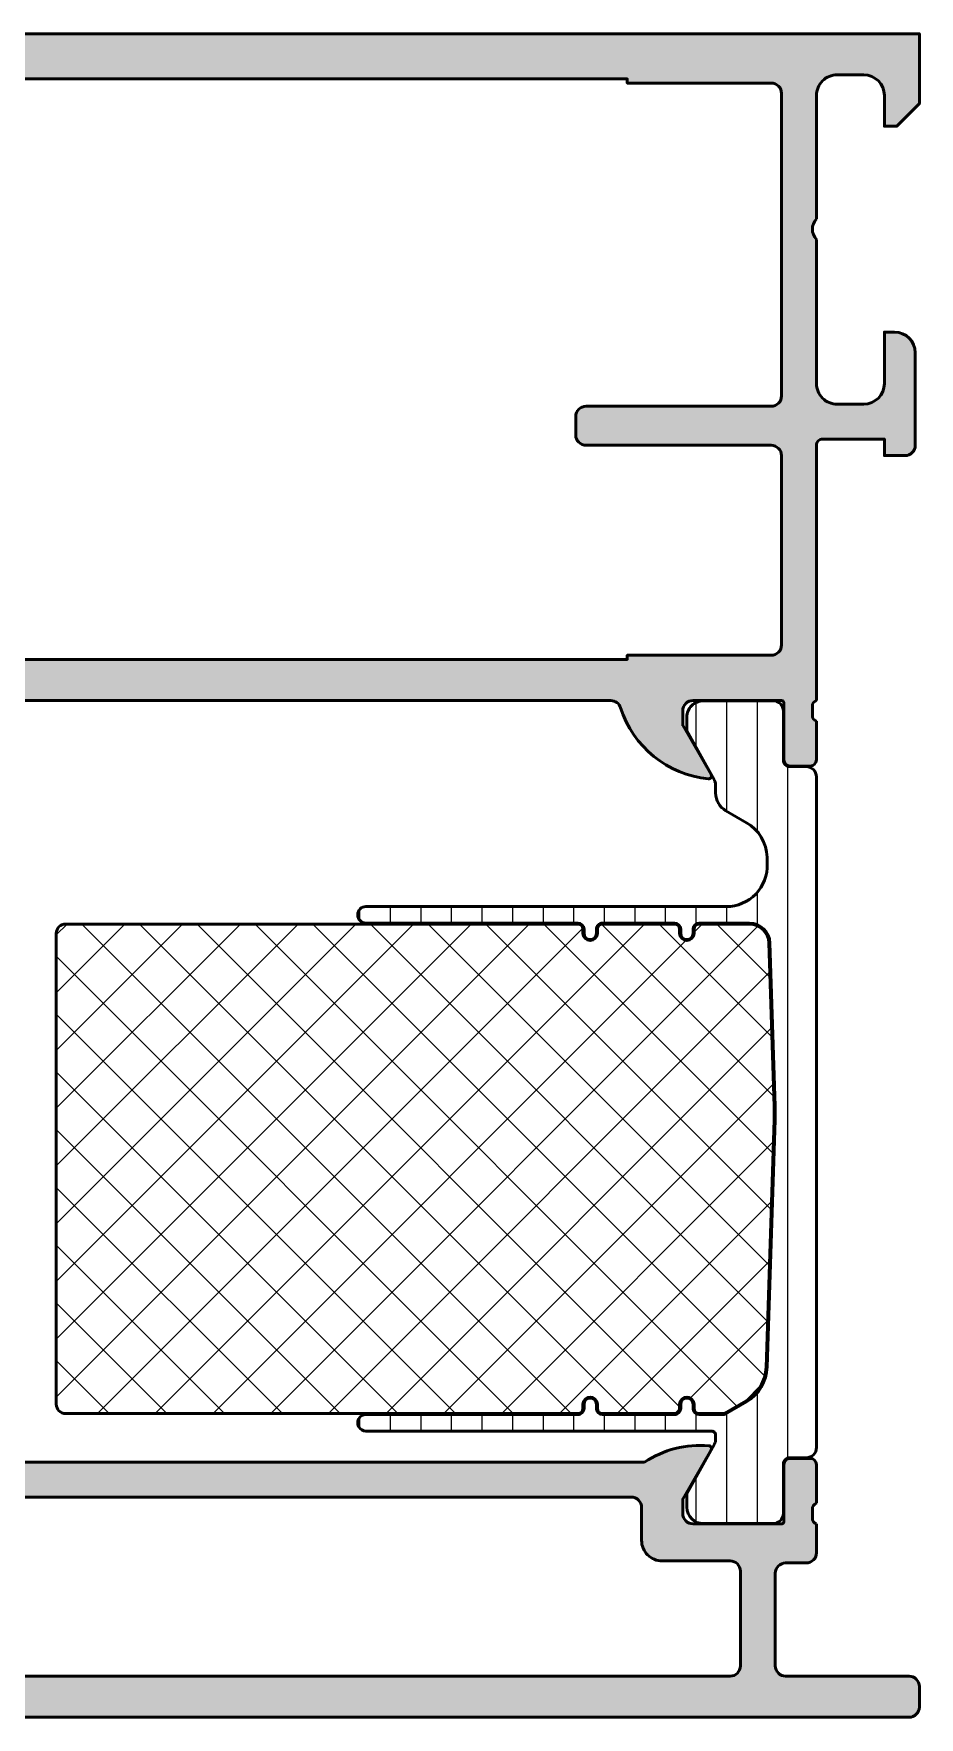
# Model space of a CAD drawing. Extents: x 0 to 100, y 3 to 85.
# Drawn here: x 57 to 100, y 3.2 to 85 of the extents above; entities that cross this region are included whole.
import ezdxf

# ---------------------------------------------------------------- set-up
doc = ezdxf.new("R2010")
doc.units = 0
for name, color, linetype, lineweight in [('0S-Alu contour', 7, 'Continuous', 50), ('0S-Alu hatch', 252, 'Continuous', 25), ('0S-Plastic contour', 254, 'Continuous', 50), ('0S-Plastic hatch', 253, 'Continuous', 25), ('0S-PT contour', 91, 'Continuous', 50), ('0S-PT hatch', 103, 'Continuous', 25)]:
    doc.layers.add(name, color=color, linetype=linetype, lineweight=lineweight)

# ---------------------------------------------------------------- blocks, each defined once
blk = doc.blocks.new('398730__067AC1AA_F5AC_41CD_8F41_39494FBA873B_')
at = {"layer": '0S-Alu hatch'}
h = blk.add_hatch(color=256, dxfattribs=at)
edge = h.paths.add_edge_path()
edge.add_line((5.68e-14, 84.49999999999986), (8.53e-14, 83.30000305175774))
edge.add_arc((0.4999769366175855, 83.29997998837551), 0.4999769371494539, 179.9973570091198, 270.0026429908629)
edge.add_line((0.5000000000000423, 82.800003051758), (18.50000000000008, 82.80000305175783))
edge.add_ellipse((18.49994489644388, 82.29994794820163), major_axis=(-0.5000551065922741, 0), ratio=1, start_angle=180.0063137065699, end_angle=269.9936862934273, ccw=False)
edge.add_line((19.00000000000008, 82.3000030517578), (19.00000000000005, 76.00000000000001))
edge.add_ellipse((18.47487768903667, 75.50000000000001), major_axis=(-0.7250885749144907, 0), ratio=1, start_angle=136.4038464693321, end_angle=223.5961535306688, ccw=False)
edge.add_line((19.00000000000005, 75.00000000000001), (18.99999999999987, 52.59999542236303))
edge.add_ellipse((18.92116355345683, 52.3324748303699), major_axis=(-0.2788950563274403, 0), ratio=1, start_angle=178.835410625902, end_angle=253.580123580509, ccw=False)
edge.add_line((19.20000099999988, 52.32680642237152), (19.20000099999988, 51.87321242237153))
edge.add_ellipse((18.92113290435671, 51.86755176289448), major_axis=(-0.2789255417371576, 0), ratio=1, start_angle=106.42459455535581, end_angle=181.1628700728862, ccw=False)
edge.add_line((18.99999999999988, 51.60000842237153), (18.9999999999999, 49.71999742236302))
edge.add_arc((19.29999999999988, 49.71999742236301), 0.2999999999999829, 180, 270)
edge.add_line((19.29999999999988, 49.41999742236302), (20.27997431904265, 49.41999742236301))
edge.add_arc((20.27997431904268, 49.71999742236302), 0.3000000000000114, 269.9999999999945, 360)
edge.add_line((20.57997431904269, 49.71999742236302), (20.57997431904266, 52.47999542236303))
edge.add_ellipse((20.69997431904265, 52.47999542236303), major_axis=(-0.1199999999999939, 0), ratio=1, start_angle=270.0000000000017, end_angle=360, ccw=False)
edge.add_line((20.69997431904265, 52.59999542236301), (25.00000000000004, 52.59999542236325))
edge.add_ellipse((25.00000000000011, 52.0999954223633), major_axis=(-0.4999999999999503, 0), ratio=1, start_angle=180, end_angle=270.00000000000773, ccw=False)
edge.add_line((25.50000000000006, 52.09999542236331), (25.5000000000001, 51.39999542236338))
edge.add_line((25.5000000000001, 51.39999542236338), (24.11850454237771, 49.00717509933568))
edge.add_arc((24.23811978464835, 48.93811520701142), 0.1381197846483436, 149.9999999999524, 275.6225775507579)
edge.add_arc((23.76177675882498, 53.77660428421505), 5.000000000004285, 275.6225775508024, 342.2515836439368)
edge.add_ellipse((28.99999999999933, 52.0999954223669), major_axis=(-0.4999999999963343, 0), ratio=1, start_angle=269.99999999991127, end_angle=342.25158364384225, ccw=False)
edge.add_line((29.0000000000001, 52.59999542236323), (84.99999999999994, 52.59999542236338))
edge.add_ellipse((84.99999999999872, 52.09999542236229), major_axis=(-0.5000000000010943, 0), ratio=1, start_angle=197.7484163559215, end_angle=269.99999999985994, ccw=False)
edge.add_arc((90.23822324117222, 53.77660428420973), 4.999999999998505, 197.7484163560821, 264.3774224492233)
edge.add_arc((89.76188021535174, 48.93811520701142), 0.1381197846481456, 264.3774224491985, 389.9999999999835)
edge.add_line((89.8814954576223, 49.00717509933546), (88.49999999999989, 51.39999542236335))
edge.add_line((88.49999999999989, 51.39999542236335), (88.49999999999994, 52.09999542236332))
edge.add_ellipse((88.99999999999989, 52.09999542236296), major_axis=(-0.4999999999999574, 0), ratio=1, start_angle=269.99999999996254, end_angle=360, ccw=False)
edge.add_line((89.00000000000023, 52.59999542236291), (93.30002568095733, 52.59999542236314))
edge.add_ellipse((93.30002568095733, 52.47999542236314), major_axis=(-0.1199999999999974, 0), ratio=1, start_angle=180, end_angle=270, ccw=False)
edge.add_line((93.42002568095734, 52.47999542236313), (93.42002568095732, 49.71999742236312))
edge.add_arc((93.7200256809573, 49.71999742236313), 0.2999999999999829, 180, 270.0000000000027)
edge.add_line((93.72002568095732, 49.41999742236315), (94.70000000000012, 49.41999742236312))
edge.add_arc((94.70000000000012, 49.71999742236313), 0.3000000000000158, 270.0000000000027, 360)
edge.add_line((95.00000000000011, 49.71999742236313), (95.00000000000011, 51.60000842237164))
edge.add_ellipse((95.07886709564326, 51.86755176289457), major_axis=(-0.2789255417371315, 0), ratio=1, start_angle=-1.1628700728908825, end_angle=73.57540544464848, ccw=False)
edge.add_line((94.79999900000011, 51.87321242237165), (94.79999900000011, 52.32680642237165))
edge.add_ellipse((95.07883644654316, 52.33247483037002), major_axis=(-0.2788950563274379, 0), ratio=1, start_angle=-73.58012358050632, end_angle=1.1645893740982274, ccw=False)
edge.add_line((95.00000000000011, 52.59999542236315), (95.00000000000011, 64.99999542236337))
edge.add_ellipse((95.30000000000013, 64.99999542236333), major_axis=(-0.3000000000000256, 0), ratio=1, start_angle=269.999999999981, end_angle=360, ccw=False)
edge.add_line((95.30000000000024, 65.29999542236335), (98.2999877929688, 65.29999542236322))
edge.add_line((98.2999877929688, 65.29999542236322), (98.2999877929688, 64.49999542236328))
edge.add_line((98.2999877929688, 64.49999542236328), (99.29998779296864, 64.49999542236328))
edge.add_arc((99.29993784175282, 65.00004537357938), 0.5000499537109722, 270.0057234158932, 359.9942765840761)
edge.add_line((99.79998779296892, 64.9999954223633), (99.7999877929687, 69.50000000000006))
edge.add_arc((98.79989636528983, 69.49990857232142), 1.000091431857988, 0.0052379411224472, 89.9947620587776)
edge.add_line((98.7999877929687, 70.50000000000027), (98.29998779296875, 70.49999999999996))
edge.add_line((98.29998779296875, 70.49999999999996), (98.29998779296893, 68.00000000000036))
edge.add_ellipse((97.2999109232594, 68.00007686970959), major_axis=(-1.000076872663765, 0), ratio=1, start_angle=90.00440397137731, end_angle=179.9955960285486, ccw=False)
edge.add_line((97.29998779296876, 67.00000000000007), (95.99999999999989, 67.00000000000018))
edge.add_ellipse((95.99995102651883, 67.99995102651896), major_axis=(-0.9999510277180318, 0), ratio=1, start_angle=-0.0028061112355999285, end_angle=90.00280611119553, ccw=False)
edge.add_line((95.00000000000006, 68.0000000000007), (95.00000000000006, 75.00000000000007))
edge.add_ellipse((95.524946041261, 75.50000000000007), major_axis=(-0.724960927385438, 0), ratio=1, start_angle=-43.605760018736305, end_angle=43.60576001873642, ccw=False)
edge.add_line((95.00000000000006, 76.00000000000007), (95.00000000000006, 81.99999999999953))
edge.add_ellipse((95.9999695866965, 82.0000304133036), major_axis=(-0.9999695871589359, 0), ratio=1, start_angle=-90.00174260693302, end_angle=0.001742607019082243, ccw=False)
edge.add_line((96.00000000000006, 83.00000000000004), (97.29998779296876, 82.99999999999979))
edge.add_ellipse((97.2998923419221, 81.99990454895305), major_axis=(-1.000095455601734, 0), ratio=1, start_angle=180.0054684201397, end_angle=269.9945315798592, ccw=False)
edge.add_line((98.2999877929688, 81.99999999999972), (98.29998779296875, 80.50000000000033))
edge.add_line((98.29998779296875, 80.50000000000033), (98.89996337890607, 80.4999999999999))
edge.add_line((98.89996337890607, 80.4999999999999), (100.0000000000001, 81.59999847412107))
edge.add_line((100.0000000000001, 81.59999847412107), (100, 84.99999999999999))
edge.add_line((100, 84.99999999999999), (0.500000000000057, 84.99999999999982))
edge.add_arc((0.4999925653492597, 84.50000743465061), 0.4999925654044776, 89.99914803910632, 180.0008519608678)
edge = h.paths.add_edge_path()
edge.add_ellipse((21.20000224489931, 82.10000843625293), major_axis=(-0.4999900379672414, 0), ratio=1, start_angle=-90.00114159899522, end_angle=0.0011415994479193614, ccw=False)
edge.add_line((21.20001220703142, 82.59999847412092), (28.20001220703131, 82.59999847412128))
edge.add_line((28.20001220703131, 82.59999847412128), (28.20001220703131, 82.79999542236312))
edge.add_line((28.20001220703131, 82.79999542236312), (85.7999877929687, 82.79999542236318))
edge.add_line((85.7999877929687, 82.79999542236318), (85.7999877929687, 82.59999847412116))
edge.add_line((85.7999877929687, 82.59999847412116), (92.7999877929687, 82.59999847412128))
edge.add_ellipse((92.79994039955515, 82.09995108070763), major_axis=(-0.500047395659575, 0), ratio=1, start_angle=180.0054303704153, end_angle=269.9945696295989, ccw=False)
edge.add_line((93.2999877929688, 82.09999847412116), (93.29998779296857, 67.39999847412113))
edge.add_ellipse((92.79998779296855, 67.39999847412113), major_axis=(-0.5000000000000214, 0), ratio=1, start_angle=90.00000000000318, end_angle=180, ccw=False)
edge.add_line((92.7999877929686, 66.89999847412112), (83.7999877929687, 66.89999847412123))
edge.add_arc((83.79998779296847, 66.39999847412135), 0.4999999999998864, 89.99999999997395, 180)
edge.add_line((83.29998779296857, 66.39999847412152), (83.29998779296857, 65.49999313354496))
edge.add_arc((83.7999877929686, 65.49999313354496), 0.5000000000000214, 180, 270.0000000000098)
edge.add_line((83.7999877929687, 64.99999313354495), (92.7999877929686, 64.99999313354495))
edge.add_ellipse((92.79998779296851, 64.49999313354489), major_axis=(-0.500000000000057, 0), ratio=1, start_angle=180, end_angle=269.9999999999935, ccw=False)
edge.add_line((93.29998779296857, 64.49999313354483), (93.29998779296857, 55.29999999999957))
edge.add_ellipse((92.79993784175274, 55.30004995121565), major_axis=(-0.5000499537107317, 0), ratio=1, start_angle=90.00572341591112, end_angle=179.9942765840763, ccw=False)
edge.add_line((92.7999877929687, 54.79999999999979), (85.7999877929687, 54.79999999999991))
edge.add_line((85.7999877929687, 54.79999999999991), (85.7999877929688, 54.60000305175767))
edge.add_line((85.7999877929688, 54.60000305175767), (28.20001220703131, 54.6000030517575))
edge.add_line((28.20001220703131, 54.6000030517575), (28.20001220703131, 54.79999999999974))
edge.add_line((28.20001220703131, 54.79999999999974), (21.19995117187517, 54.79999999999986))
edge.add_ellipse((21.1999586265907, 55.29997693813824), major_axis=(-0.4999769381939673, 0), ratio=1, start_angle=-0.0026428766976778206, end_angle=89.99914571312257, ccw=False)
edge.add_line((20.69998168892863, 55.30000000052424), (20.69998459588664, 64.49999313354483))
edge.add_ellipse((21.19998459588675, 64.49999313354483), major_axis=(-0.5000000000001137, 0), ratio=1, start_angle=270, end_angle=360, ccw=False)
edge.add_line((21.19998459588675, 64.99999313354495), (30.19998459588663, 64.99999313354493))
edge.add_arc((30.19998459588672, 65.49999313354496), 0.5000000000000285, 269.9999999999902, 360)
edge.add_line((30.69998459588675, 65.49999313354466), (30.69998459588675, 66.39999847412136))
edge.add_arc((30.19998459588688, 66.39999847412136), 0.4999999999998721, 0, 90.0000000000277)
edge.add_line((30.19998459588663, 66.89999847412123), (21.19998459588675, 66.89999847412112))
edge.add_ellipse((21.19998459588675, 67.39999847412112), major_axis=(-0.5, 0), ratio=1, start_angle=0, end_angle=90, ccw=False)
edge.add_line((20.69998459588675, 67.39999847412112), (20.70001220703131, 82.09999847411966))
at = {"layer": '0S-Alu contour', "color": 7}
for points in [[(5.68e-14, 84.49999999999986), (8.53e-14, 83.30000305175774)], [(98.2999877929688, 81.99999999999972), (98.29998779296875, 80.50000000000033), (98.89996337890607, 80.4999999999999), (100.0000000000001, 81.59999847412107), (100, 84.99999999999999), (0.500000000000057, 84.99999999999982)], [(0.5000000000000423, 82.800003051758), (18.50000000000008, 82.80000305175783)], [(21.20001220703142, 82.59999847412092), (28.20001220703131, 82.59999847412128), (28.20001220703131, 82.79999542236312), (85.7999877929687, 82.79999542236318), (85.7999877929687, 82.59999847412116), (92.7999877929687, 82.59999847412128)], [(96.00000000000006, 83.00000000000004), (97.29998779296876, 82.99999999999979)], [(19.00000000000008, 82.3000030517578), (19.00000000000005, 76.00000000000001)], [(20.69998459588675, 67.39999847412112), (20.70001220703131, 82.09999847411966)], [(93.2999877929688, 82.09999847412116), (93.29998779296857, 67.39999847412113)], [(95.00000000000006, 76.00000000000007), (95.00000000000006, 81.99999999999953)], [(19.00000000000005, 75.00000000000001), (18.99999999999987, 52.59999542236303)], [(95.00000000000006, 68.0000000000007), (95.00000000000006, 75.00000000000007)], [(98.7999877929687, 70.50000000000027), (98.29998779296875, 70.49999999999996), (98.29998779296893, 68.00000000000036)], [(99.79998779296892, 64.9999954223633), (99.7999877929687, 69.50000000000006)], [(30.19998459588663, 66.89999847412123), (21.19998459588675, 66.89999847412112)], [(30.69998459588675, 65.49999313354466), (30.69998459588675, 66.39999847412136)], [(83.29998779296857, 66.39999847412152), (83.29998779296857, 65.49999313354496)], [(92.7999877929686, 66.89999847412112), (83.7999877929687, 66.89999847412123)], [(97.29998779296876, 67.00000000000007), (95.99999999999989, 67.00000000000018)], [(21.19998459588675, 64.99999313354495), (30.19998459588663, 64.99999313354493)], [(83.7999877929687, 64.99999313354495), (92.7999877929686, 64.99999313354495)], [(95.00000000000011, 52.59999542236315), (95.00000000000011, 64.99999542236337)], [(95.30000000000024, 65.29999542236335), (98.2999877929688, 65.29999542236322), (98.2999877929688, 64.49999542236328), (99.29998779296864, 64.49999542236328)], [(20.69998168892863, 55.30000000052424), (20.69998459588664, 64.49999313354483)], [(93.29998779296857, 64.49999313354483), (93.29998779296857, 55.29999999999957)], [(92.7999877929687, 54.79999999999979), (85.7999877929687, 54.79999999999991), (85.7999877929688, 54.60000305175767), (28.20001220703131, 54.6000030517575), (28.20001220703131, 54.79999999999974), (21.19995117187517, 54.79999999999986)], [(20.57997431904269, 49.71999742236302), (20.57997431904266, 52.47999542236303)], [(20.69997431904265, 52.59999542236301), (25.00000000000004, 52.59999542236325)], [(29.0000000000001, 52.59999542236323), (84.99999999999994, 52.59999542236338)], [(89.00000000000023, 52.59999542236291), (93.30002568095733, 52.59999542236314)], [(93.42002568095734, 52.47999542236313), (93.42002568095732, 49.71999742236312)], [(18.99999999999988, 51.60000842237153), (18.9999999999999, 49.71999742236302)], [(19.20000099999988, 52.32680642237152), (19.20000099999988, 51.87321242237153)], [(25.50000000000006, 52.09999542236331), (25.5000000000001, 51.39999542236338), (24.11850454237771, 49.00717509933568)], [(89.8814954576223, 49.00717509933546), (88.49999999999989, 51.39999542236335), (88.49999999999994, 52.09999542236332)], [(94.79999900000011, 51.87321242237165), (94.79999900000011, 52.32680642237165)], [(95.00000000000011, 49.71999742236313), (95.00000000000011, 51.60000842237164)], [(19.29999999999988, 49.41999742236302), (20.27997431904265, 49.41999742236301)], [(93.72002568095732, 49.41999742236315), (94.70000000000012, 49.41999742236312)]]:
    blk.add_lwpolyline(points, dxfattribs=at)
for centre, radius, start, end in [((0.4999925653492597, 84.50000743465061), 0.4999925654044776, 89.99914803910632, 180.0008519608678), ((0.4999769366175855, 83.29997998837551), 0.4999769371494539, 179.9973570091198, 270.0026429908629), ((98.79989636528983, 69.49990857232142), 1.000091431857988, 0.0052379411224472, 89.9947620587776), ((30.19998459588688, 66.39999847412136), 0.4999999999998721, 0, 90.0000000000277), ((83.79998779296847, 66.39999847412135), 0.4999999999998864, 89.99999999997395, 180), ((30.19998459588672, 65.49999313354496), 0.5000000000000285, 269.9999999999902, 0), ((83.7999877929686, 65.49999313354496), 0.5000000000000214, 180, 270.0000000000098), ((99.29993784175282, 65.00004537357938), 0.5000499537109722, 270.0057234158932, 359.9942765840761), ((23.76177675882498, 53.77660428421505), 5.000000000004285, 275.6225775508024, 342.2515836439368), ((90.23822324117222, 53.77660428420973), 4.999999999998505, 197.7484163560821, 264.3774224492233), ((19.29999999999988, 49.71999742236301), 0.2999999999999829, 180, 270), ((20.27997431904268, 49.71999742236302), 0.3000000000000114, 269.9999999999945, 0), ((93.7200256809573, 49.71999742236313), 0.2999999999999829, 180, 270.0000000000027), ((94.70000000000012, 49.71999742236313), 0.3000000000000158, 270.0000000000027, 0), ((24.23811978464835, 48.93811520701142), 0.1381197846483436, 149.9999999999524, 275.6225775507579), ((89.76188021535174, 48.93811520701142), 0.1381197846481456, 264.3774224491985, 29.99999999998353)]:
    blk.add_arc(centre, radius, start, end, dxfattribs=at)
at = {"layer": '0S-Alu contour', "color": 7, "extrusion": (0, 0, -1)}
for centre, radius, start, end in [((-18.49994489644388, 82.29994794820163), 0.5000551065922741, 90.0063137065727, 179.9936862934301), ((-95.9999695866965, 82.0000304133036), 0.9999695871589359, 359.9982573929809, 90.00174260693309), ((-97.2998923419221, 81.99990454895305), 1.000095455601734, 90.00546842014077, 179.9945315798603), ((-21.20000224489931, 82.10000843625293), 0.4999900379672414, 359.9988584005521, 90.00114159899522), ((-92.79994039955515, 82.09995108070763), 0.500047395659575, 90.00543037040111, 179.9945696295847), ((-18.47487768903667, 75.50000000000001), 0.7250885749144909, 136.4038464693312, 223.596153530668), ((-95.524946041261, 75.50000000000007), 0.724960927385438, 316.3942399812636, 43.60576001873641), ((-95.99995102651883, 67.99995102651896), 0.9999510277180318, 269.9971938888045, 0.0028061112356313), ((-97.2999109232594, 68.00007686970959), 1.000076872663765, 180.0044039714515, 269.9955960286227), ((-21.19998459588675, 67.39999847412112), 0.5, 270, 0), ((-92.79998779296855, 67.39999847412113), 0.5000000000000214, 180, 269.9999999999968), ((-21.19998459588675, 64.49999313354483), 0.5000000000001137, 0, 90), ((-92.79998779296851, 64.49999313354489), 0.500000000000057, 90.00000000000651, 180), ((-95.30000000000013, 64.99999542236333), 0.3000000000000256, 0, 90.000000000019), ((-21.1999586265907, 55.29997693813824), 0.4999769381939673, 270.0008542868774, 0.0026428766976818), ((-92.79993784175274, 55.30004995121565), 0.5000499537107317, 180.0057234159238, 269.9942765840889), ((-18.92116355345683, 52.3324748303699), 0.2788950563274403, 106.419876419491, 181.1645893740981), ((-20.69997431904265, 52.47999542236303), 0.1199999999999939, 0, 89.99999999999831), ((-25.00000000000011, 52.0999954223633), 0.4999999999999503, 89.99999999999227, 180), ((-28.99999999999933, 52.0999954223669), 0.4999999999963343, 17.74841635615774, 90.00000000008875), ((-84.99999999999872, 52.09999542236229), 0.5000000000010943, 90.00000000014003, 162.2515836440785), ((-88.99999999999989, 52.09999542236296), 0.4999999999999574, 0, 90.00000000003746), ((-93.30002568095733, 52.47999542236314), 0.1199999999999974, 90, 180), ((-95.07883644654316, 52.33247483037002), 0.2788950563274379, 358.8354106259018, 73.58012358050647), ((-18.92113290435671, 51.86755176289448), 0.2789255417371576, 178.8371299271138, 253.5754054446442), ((-95.07886709564326, 51.86755176289457), 0.2789255417371315, 286.4245945553515, 1.162870072890926)]:
    blk.add_arc(centre, radius, start, end, dxfattribs=at)
blk = doc.blocks.new('284257__E64914F8_2CF0_4FB6_AE3C_6EFC89F7A415___75C277F9_5A84_4CCB_A240_AF4D6832ACF8_')
at = {"layer": '0S-Plastic hatch'}
h = blk.add_hatch(dxfattribs=at)
h.set_pattern_fill('ANSI31', color=256, scale=0.4680000000000001, angle=45, style=0)
h.set_pattern_definition([(90, (0, 0), (-1.4859, 0), [])])
edge = h.paths.add_edge_path()
edge.add_line((94.99999132767465, 48.89006434357881), (94.99999132767465, 16.3100328854189))
edge.add_ellipse((94.49999132767466, 16.31003288541895), major_axis=(-0.4999999999999858, 0), ratio=1, start_angle=89.99999999998528, end_angle=180, ccw=False)
edge.add_line((94.49999132767454, 15.81003288541896), (93.68965999721087, 15.81003288541897))
edge.add_arc((93.6896599972109, 15.51003288541907), 0.2999999999998957, 90.00000000000543, 180.0079246230968)
edge.add_line((93.38966000008047, 15.5099913921897), (93.38999192843892, 13.11011776988124))
edge.add_ellipse((92.8899919332214, 13.11004861449895), major_axis=(-0.5000000000000027, 0), ratio=1, start_angle=90.00000000000648, end_angle=180.0079246230509, ccw=False)
edge.add_line((92.88999193322144, 12.61004861449894), (89.49999132767476, 12.61004861449889))
edge.add_ellipse((89.49999132767476, 13.41004861449895), major_axis=(-0.8000000000000645, 0), ratio=1, start_angle=0, end_angle=90, ccw=False)
edge.add_line((88.6999913276747, 13.41004861449894), (88.6999913276747, 14.0600486144992))
edge.add_line((88.6999913276747, 14.0600486144992), (90.03730118118051, 16.47261945372942))
edge.add_arc((89.59999132716683, 16.71502426409901), 0.5000000005077869, 330.9999999999673, 360)
edge.add_line((90.09999132767462, 16.71502426409901), (90.09999132767462, 16.91004861449906))
edge.add_arc((89.8999913276747, 16.91004861449905), 0.1999999999999247, 0, 90.00000000000406)
edge.add_line((89.89999132767468, 17.11004861449897), (73.10046500200707, 17.11004861449893))
edge.add_ellipse((73.10046500200713, 17.51004861449893), major_axis=(-0.3999999999999986, 0), ratio=1, start_angle=-90.00000000000807, end_angle=89.99999999999193, ccw=False)
edge.add_line((73.10046500200718, 17.91004861449893), (83.40046500200712, 17.910048614499))
edge.add_arc((83.40046500200717, 18.21004861449899), 0.29999999999999, 269.9999999999945, 360)
edge.add_line((83.70046500200714, 18.21004861449899), (83.70046500200714, 18.41004861449903))
edge.add_ellipse((84.00046500200716, 18.41004861449899), major_axis=(-0.3000000000000114, 0), ratio=1, start_angle=180, end_angle=360, ccw=False)
edge.add_line((84.30046500200717, 18.41004861449899), (84.30046500200712, 18.21004861449911))
edge.add_arc((84.60046500200716, 18.21004861449902), 0.300000000000054, 180, 269.999999999981)
edge.add_line((84.60046500200707, 17.91004861449897), (88.09999201223707, 17.91004861449896))
edge.add_arc((88.0999920122371, 18.2100483759788), 0.299999761479846, 269.9999999999973, 360)
edge.add_line((88.39999177371693, 18.2100483759788), (88.39999177371693, 18.41004837597886))
edge.add_ellipse((88.69999177371695, 18.41004837597882), major_axis=(-0.3000000000000114, 0), ratio=1, start_angle=180, end_angle=360, ccw=False)
edge.add_line((88.99999177371696, 18.41004837597882), (88.99999177371689, 18.21004837597894))
edge.add_arc((89.29999153519677, 18.21004837597887), 0.2999997614798814, 180, 269.9999999999838)
edge.add_line((89.29999153519668, 17.91004861449899), (90.46409294287503, 17.91004861449899))
edge.add_arc((90.46409294287496, 18.11004861413037), 0.1999999996313836, 270.0000000000204, 300.0000000000195)
edge.add_line((90.5640929426907, 17.93684353369275), (91.60089542598143, 18.53544159752414))
edge.add_arc((90.60089559141035, 20.26749249168611), 1.999999992277375, 299.9999946553869, 358.2770022894869)
edge.add_line((92.59999132767462, 20.2073575903432), (92.99461075763867, 32.23205097702719))
edge.add_arc((82.99999132767056, 32.56004861449858), 10.00000000000415, 358.1203748410089, 361.879625159001)
edge.add_line((92.99461075763861, 32.88804625197174), (92.7368364063206, 40.82284837824615))
edge.add_arc((91.73737446332412, 40.79004861449897), 1.000000000000097, 1.879625158993783, 89.99999999999756)
edge.add_line((91.73737446332414, 41.79004861449906), (89.2999913276746, 41.79004861449898))
edge.add_arc((89.2999913276746, 41.49004861449902), 0.2999999999999688, 90.00000000000273, 180)
edge.add_line((88.99999132767465, 41.49004861449902), (88.99999132767465, 41.29004861449899))
edge.add_ellipse((88.69999132767467, 41.29004861449898), major_axis=(-0.2999999999999829, 0), ratio=1, start_angle=0, end_angle=180, ccw=False)
edge.add_line((88.39999132767468, 41.29004861449898), (88.39999132767468, 41.49004861449893))
edge.add_arc((88.09999132767472, 41.49004861449898), 0.29999999999999, 0, 89.99999999999459)
edge.add_line((88.09999132767472, 41.79004861449897), (84.60046500200713, 41.79004861449898))
edge.add_arc((84.60046500200711, 41.49004861449899), 0.2999999999999901, 89.99999999999729, 180)
edge.add_line((84.30046500200712, 41.49004861449899), (84.30046500200712, 41.29004861449899))
edge.add_ellipse((84.00046500200715, 41.29004861449899), major_axis=(-0.2999999999999829, 0), ratio=1, start_angle=0, end_angle=180, ccw=False)
edge.add_line((83.70046500200714, 41.29004861449899), (83.70046500200714, 41.49004861449895))
edge.add_arc((83.40046500200715, 41.490048614499), 0.2999999999999971, 0, 89.99999999999186)
edge.add_line((83.4004650020072, 41.79004861449899), (73.10046500200713, 41.79004861449899))
edge.add_ellipse((73.1004650020071, 42.19004861449898), major_axis=(-0.3999999999999915, 0), ratio=1, start_angle=-89.99999999999591, end_angle=90.00000000000409, ccw=False)
edge.add_line((73.10046500200707, 42.59004861449898), (90.61212991537496, 42.59004861449887))
edge.add_arc((90.61212991537496, 44.59004861449892), 2.000000000000059, 270, 361.8796251589957)
edge.add_line((92.61105380136782, 44.65564814199335), (92.59999132767462, 44.99273963865464))
edge.add_arc((90.60089558369117, 44.93260473707961), 2.000000000000047, 1.722997710510562, 60.00000534461142)
edge.add_line((91.60089542212364, 46.6646556379296), (90.59999140845837, 47.24252771099545))
edge.add_ellipse((91.09999132767462, 48.10855316142036), major_axis=(-0.9999999999999536, 0), ratio=1, start_angle=0, end_angle=60.00000534460821, ccw=False)
edge.add_line((90.09999132767466, 48.10855316142037), (90.09999132767462, 48.48507296499898))
edge.add_arc((89.59999132755269, 48.48507296499914), 0.5000000001219143, 0, 28.99999999998022)
edge.add_line((90.03730118122911, 48.72747777518125), (88.69999132767464, 51.14004861449902))
edge.add_line((88.69999132767464, 51.14004861449902), (88.69999132767464, 51.790048614499))
edge.add_ellipse((89.49999132767464, 51.79004861449887), major_axis=(-0.7999999999999972, 0), ratio=1, start_angle=269.9999999999949, end_angle=360, ccw=False)
edge.add_line((89.4999913276747, 52.59004861449887), (92.88999193800377, 52.59004861449892))
edge.add_ellipse((92.88999193800377, 52.0900486144989), major_axis=(-0.5000000000000285, 0), ratio=1, start_angle=179.9920752627074, end_angle=270, ccw=False)
edge.add_line((93.38999193322122, 52.08997945812008), (93.38966000008043, 49.69010583740592))
edge.add_arc((93.6896599972108, 49.69006434357876), 0.2999999999999299, 179.9920752627072, 270.0000000000135)
edge.add_line((93.68965999721087, 49.39006434357883), (94.4999913276747, 49.39006434357882))
edge.add_ellipse((94.49999132767469, 48.89006434357886), major_axis=(-0.4999999999999503, 0), ratio=1, start_angle=180, end_angle=269.9999999999984, ccw=False)
at = {"layer": '0S-Plastic contour', "color": 7}
for points in [[(89.4999913276747, 52.59004861449887), (92.88999193800377, 52.59004861449892)], [(90.03730118122911, 48.72747777518125), (88.69999132767464, 51.14004861449902), (88.69999132767464, 51.790048614499)], [(93.38999193322122, 52.08997945812008), (93.38966000008043, 49.69010583740592)], [(93.68965999721087, 49.39006434357883), (94.4999913276747, 49.39006434357882)], [(90.09999132767466, 48.10855316142037), (90.09999132767462, 48.48507296499898)], [(94.99999132767465, 48.89006434357881), (94.99999132767465, 16.3100328854189)], [(91.60089542212364, 46.6646556379296), (90.59999140845837, 47.24252771099545)], [(92.61105380136782, 44.65564814199335), (92.59999132767462, 44.99273963865464)], [(73.10046500200707, 42.59004861449898), (90.61212991537496, 42.59004861449887)], [(83.4004650020072, 41.79004861449899), (73.10046500200713, 41.79004861449899)], [(88.09999132767472, 41.79004861449897), (84.60046500200713, 41.79004861449898)], [(91.73737446332414, 41.79004861449906), (89.2999913276746, 41.79004861449898)], [(83.70046500200714, 41.29004861449899), (83.70046500200714, 41.49004861449895)], [(84.30046500200712, 41.49004861449899), (84.30046500200712, 41.29004861449899)], [(88.39999132767468, 41.29004861449898), (88.39999132767468, 41.49004861449893)], [(88.99999132767465, 41.49004861449902), (88.99999132767465, 41.29004861449899)], [(92.99461075763861, 32.88804625197174), (92.7368364063206, 40.82284837824615)], [(92.59999132767462, 20.2073575903432), (92.99461075763867, 32.23205097702719)], [(83.70046500200714, 18.21004861449899), (83.70046500200714, 18.41004861449903)], [(84.30046500200717, 18.41004861449899), (84.30046500200712, 18.21004861449911)], [(88.39999177371693, 18.2100483759788), (88.39999177371693, 18.41004837597886)], [(88.99999177371696, 18.41004837597882), (88.99999177371689, 18.21004837597894)], [(90.5640929426907, 17.93684353369275), (91.60089542598143, 18.53544159752414)], [(73.10046500200718, 17.91004861449893), (83.40046500200712, 17.910048614499)], [(84.60046500200707, 17.91004861449897), (88.09999201223707, 17.91004861449896)], [(89.29999153519668, 17.91004861449899), (90.46409294287503, 17.91004861449899)], [(89.89999132767468, 17.11004861449897), (73.10046500200707, 17.11004861449893)], [(88.6999913276747, 13.41004861449894), (88.6999913276747, 14.0600486144992), (90.03730118118051, 16.47261945372942)], [(90.09999132767462, 16.71502426409901), (90.09999132767462, 16.91004861449906)], [(94.49999132767454, 15.81003288541896), (93.68965999721087, 15.81003288541897)], [(93.38966000008047, 15.5099913921897), (93.38999192843892, 13.11011776988124)], [(92.88999193322144, 12.61004861449894), (89.49999132767476, 12.61004861449889)]]:
    blk.add_lwpolyline(points, dxfattribs=at)
at = {"layer": '0S-Plastic contour', "color": 7, "extrusion": (0, 0, -1)}
for centre, radius, start, end in [((-89.49999132767464, 51.79004861449887), 0.7999999999999972, 0, 90.00000000000509), ((-92.88999193800377, 52.0900486144989), 0.5000000000000285, 90, 180.0079247372927), ((-94.49999132767469, 48.89006434357886), 0.4999999999999503, 90.0000000000016, 180), ((-91.09999132767462, 48.10855316142036), 0.9999999999999536, 299.9999946553918, 0), ((-73.1004650020071, 42.19004861449898), 0.3999999999999915, 269.9999999999959, 89.99999999999594), ((-84.00046500200715, 41.29004861449899), 0.2999999999999829, 180, 0), ((-88.69999132767467, 41.29004861449898), 0.2999999999999829, 180, 0), ((-84.00046500200716, 18.41004861449899), 0.3000000000000114, 0, 180), ((-88.69999177371695, 18.41004837597882), 0.3000000000000114, 0, 180), ((-73.10046500200713, 17.51004861449893), 0.3999999999999986, 270.0000000000081, 90.00000000000813), ((-94.49999132767466, 16.31003288541895), 0.4999999999999858, 180, 270.0000000000147), ((-89.49999132767476, 13.41004861449895), 0.8000000000000645, 270, 0), ((-92.8899919332214, 13.11004861449895), 0.5000000000000027, 179.9920753769491, 269.9999999999935)]:
    blk.add_arc(centre, radius, start, end, dxfattribs=at)
at = {"layer": '0S-Plastic contour', "color": 7}
for centre, radius, start, end in [((93.6896599972108, 49.69006434357876), 0.2999999999999299, 179.9920752627072, 270.0000000000135), ((89.59999132755269, 48.48507296499914), 0.5000000001219143, 0, 28.99999999998022), ((90.60089558369117, 44.93260473707961), 2.000000000000047, 1.722997710510562, 60.00000534461142), ((90.61212991537496, 44.59004861449892), 2.000000000000059, 270, 1.879625158995722), ((83.40046500200715, 41.490048614499), 0.2999999999999971, 0, 89.99999999999186), ((84.60046500200711, 41.49004861449899), 0.2999999999999901, 89.99999999999729, 180), ((88.09999132767472, 41.49004861449898), 0.29999999999999, 0, 89.99999999999459), ((89.2999913276746, 41.49004861449902), 0.2999999999999688, 90.00000000000273, 180), ((91.73737446332412, 40.79004861449897), 1.000000000000097, 1.879625158993783, 89.99999999999756), ((82.99999132767056, 32.56004861449858), 10.00000000000415, 358.1203748410089, 1.879625159000959), ((90.60089559141035, 20.26749249168611), 1.999999992277375, 299.9999946553869, 358.2770022894869), ((83.40046500200717, 18.21004861449899), 0.29999999999999, 269.9999999999945, 0), ((84.60046500200716, 18.21004861449902), 0.300000000000054, 180, 269.999999999981), ((88.0999920122371, 18.2100483759788), 0.299999761479846, 269.9999999999973, 0), ((89.29999153519677, 18.21004837597887), 0.2999997614798814, 180, 269.9999999999838), ((90.46409294287496, 18.11004861413037), 0.1999999996313836, 270.0000000000204, 300.0000000000195), ((89.8999913276747, 16.91004861449905), 0.1999999999999247, 0, 90.00000000000406), ((89.59999132716683, 16.71502426409901), 0.5000000005077869, 330.9999999999673, 0), ((93.6896599972109, 15.51003288541907), 0.2999999999998957, 90.00000000000543, 180.0079246230968)]:
    blk.add_arc(centre, radius, start, end, dxfattribs=at)
blk = doc.blocks.new('382850__18F128D8_A63E_4C32_B63C_F4872DDA9BA3_')
at = {"layer": '0S-PT hatch'}
h = blk.add_hatch(dxfattribs=at)
h.set_pattern_fill('ANSI37', color=256, scale=0.625, angle=90, style=0)
h.set_pattern_definition([(135, (0, 0), (-1.403165018917055, -1.403165018917055), []), (225, (0, 0), (1.403165018917055, -1.403165018917055), [])])
edge = h.paths.add_edge_path()
edge.add_line((58.04999180948016, 41.29004861449899), (58.04999180948015, 18.41004861449893))
edge.add_arc((58.49999180948015, 18.41004861449893), 0.4499999999999993, 180, 270)
edge.add_line((58.49999180948015, 17.96004861449893), (83.40046500200717, 17.96004861449893))
edge.add_arc((83.40046500200715, 18.21004861449893), 0.2499999999999964, 270.0000000000033, 360)
edge.add_line((83.65046500200715, 18.21004861449893), (83.65046500200715, 18.41004861449903))
edge.add_ellipse((84.00046500200716, 18.410048614499), major_axis=(-0.3500000000000085, 0), ratio=1, start_angle=180, end_angle=360, ccw=False)
edge.add_line((84.35046500200718, 18.410048614499), (84.35046500200713, 18.21004861449909))
edge.add_arc((84.60046500200716, 18.21004861449898), 0.2500000000000533, 180, 270)
edge.add_line((84.60046500200716, 17.96004861449893), (88.0999920122371, 17.96004861449893))
edge.add_arc((88.09999201223707, 18.21004837597878), 0.2499997614798524, 270.0000000000033, 360)
edge.add_line((88.34999177371692, 18.21004837597878), (88.34999177371692, 18.41004837597886))
edge.add_ellipse((88.69999177371695, 18.41004837597883), major_axis=(-0.3500000000000085, 0), ratio=1, start_angle=180, end_angle=360, ccw=False)
edge.add_line((89.04999177371694, 18.41004837597883), (89.0499917737169, 18.21004837597891))
edge.add_arc((89.29999153519677, 18.21004837597881), 0.2499997614798808, 180, 270)
edge.add_line((89.29999153519677, 17.96004861449893), (90.46409294287491, 17.96004861449893))
edge.add_arc((90.46409294054207, 18.1100486228364), 0.1500000083374732, 270.0000008910845, 300.0000008911142)
edge.add_line((90.53909294673117, 17.98014480621474), (91.57589543002062, 18.57874287004538))
edge.add_arc((90.60089559141035, 20.26749249168611), 1.949999992277376, 299.9999946553868, 357.9617520566952)
edge.add_line((92.54966183252903, 20.19813755416962), (92.94463766048885, 32.23369096521454))
edge.add_arc((83.00024581197935, 32.56004857244275), 9.949745651246445, 358.1203270165712, 361.8417027230548)
edge.add_line((92.94485175595193, 32.87981589973404), (92.68686330917079, 40.82120839005878))
edge.add_arc((91.73737446332412, 40.7900486144989), 0.9500000000001023, 1.879625158997662, 90)
edge.add_line((91.73737446332412, 41.740048614499), (89.2999913276746, 41.740048614499))
edge.add_arc((89.2999913276746, 41.49004861449903), 0.249999999999968, 90, 180)
edge.add_line((89.04999132767465, 41.49004861449903), (89.04999132767466, 41.29004861449899))
edge.add_ellipse((88.69999132767468, 41.29004861449898), major_axis=(-0.3499999999999801, 0), ratio=1, start_angle=0, end_angle=180, ccw=False)
edge.add_line((88.34999132767469, 41.29004861449898), (88.34999132767469, 41.49004861449895))
edge.add_arc((88.09999132767472, 41.49004861449901), 0.2499999999999929, 0, 90)
edge.add_line((88.09999132767472, 41.740048614499), (84.60046500200711, 41.740048614499))
edge.add_arc((84.60046500200708, 41.49004861449902), 0.2499999999999858, 89.99999999999675, 180)
edge.add_line((84.3504650020071, 41.49004861449902), (84.35046500200713, 41.29004861449899))
edge.add_ellipse((84.00046500200715, 41.29004861449899), major_axis=(-0.3499999999999801, 0), ratio=1, start_angle=0, end_angle=180, ccw=False)
edge.add_line((83.65046500200715, 41.29004861449899), (83.65046500200715, 41.49004861449895))
edge.add_arc((83.40046500200715, 41.490048614499), 0.25, 0, 90)
edge.add_line((83.40046500200715, 41.740048614499), (58.49999180948016, 41.740048614499))
edge.add_arc((58.49999180948016, 41.29004861449899), 0.4500000000000029, 90, 180)
at = {"layer": '0S-PT contour', "color": 7}
for points in [[(83.40046500200715, 41.740048614499), (58.49999180948016, 41.740048614499)], [(88.09999132767472, 41.740048614499), (84.60046500200711, 41.740048614499)], [(91.73737446332412, 41.740048614499), (89.2999913276746, 41.740048614499)], [(58.04999180948016, 41.29004861449899), (58.04999180948015, 18.41004861449893)], [(83.65046500200715, 41.29004861449899), (83.65046500200715, 41.49004861449895)], [(84.3504650020071, 41.49004861449902), (84.35046500200713, 41.29004861449899)], [(88.34999132767469, 41.29004861449898), (88.34999132767469, 41.49004861449895)], [(89.04999132767465, 41.49004861449903), (89.04999132767466, 41.29004861449899)], [(92.94485175595193, 32.87981589973404), (92.68686330917079, 40.82120839005878)], [(92.54966183252903, 20.19813755416962), (92.94463766048885, 32.23369096521454)], [(83.65046500200715, 18.21004861449893), (83.65046500200715, 18.41004861449903)], [(84.35046500200718, 18.410048614499), (84.35046500200713, 18.21004861449909)], [(88.34999177371692, 18.21004837597878), (88.34999177371692, 18.41004837597886)], [(89.04999177371694, 18.41004837597883), (89.0499917737169, 18.21004837597891)], [(90.53909294673117, 17.98014480621474), (91.57589543002062, 18.57874287004538)], [(58.49999180948015, 17.96004861449893), (83.40046500200717, 17.96004861449893)], [(84.60046500200716, 17.96004861449893), (88.0999920122371, 17.96004861449893)], [(89.29999153519677, 17.96004861449893), (90.46409294287491, 17.96004861449893)]]:
    blk.add_lwpolyline(points, dxfattribs=at)
for centre, radius, start, end in [((58.49999180948016, 41.29004861449899), 0.4500000000000029, 90, 180), ((83.40046500200715, 41.490048614499), 0.25, 0, 90), ((84.60046500200708, 41.49004861449902), 0.2499999999999858, 89.99999999999675, 180), ((88.09999132767472, 41.49004861449901), 0.2499999999999929, 0, 90), ((89.2999913276746, 41.49004861449903), 0.249999999999968, 90, 180), ((91.73737446332412, 40.7900486144989), 0.9500000000001023, 1.879625158997662, 90), ((83.00024581197935, 32.56004857244275), 9.949745651246445, 358.1203270165712, 1.841702723054858), ((90.60089559141035, 20.26749249168611), 1.949999992277376, 299.9999946553868, 357.9617520566952), ((58.49999180948015, 18.41004861449893), 0.4499999999999993, 180, 270), ((83.40046500200715, 18.21004861449893), 0.2499999999999964, 270.0000000000033, 0), ((84.60046500200716, 18.21004861449898), 0.2500000000000533, 180, 270), ((88.09999201223707, 18.21004837597878), 0.2499997614798524, 270.0000000000033, 0), ((89.29999153519677, 18.21004837597881), 0.2499997614798808, 180, 270), ((90.46409294054207, 18.1100486228364), 0.1500000083374732, 270.0000008910845, 300.0000008911142)]:
    blk.add_arc(centre, radius, start, end, dxfattribs=at)
at = {"layer": '0S-PT contour', "color": 7, "extrusion": (0, 0, -1)}
for centre, radius, start, end in [((-84.00046500200715, 41.29004861449899), 0.3499999999999801, 180, 0), ((-88.69999132767468, 41.29004861449898), 0.3499999999999801, 180, 0), ((-84.00046500200716, 18.410048614499), 0.3500000000000085, 0, 180), ((-88.69999177371695, 18.41004837597883), 0.3500000000000085, 0, 180)]:
    blk.add_arc(centre, radius, start, end, dxfattribs=at)
blk = doc.blocks.new('398750__A199D0C9_A835_4F39_B945_5B6E7614479C_')
at = {"layer": '0S-Alu hatch'}
h = blk.add_hatch(color=256, dxfattribs=at)
edge = h.paths.add_edge_path()
edge.add_arc((18.50049115707303, 11.60030818012125), 0.5000000000000308, 270.0000000000179, 359.9998233823157)
edge.add_line((19.00049115707068, 11.6003066388412), (19.00024237061751, 12.60004861449893))
edge.add_arc((18.92140592407449, 12.86756920649201), 0.2788950563273947, 286.4198764194902, 361.1645893740925)
edge.add_line((19.2002433706175, 12.87323761449036), (19.20024337061748, 13.32683161449041))
edge.add_arc((18.92137527497432, 13.33249227396746), 0.278925541737144, 358.8371299271147, 433.5754054446463)
edge.add_line((19.00024237061748, 13.6000356144904), (19.00024237061748, 15.48004661449889))
edge.add_ellipse((19.30024237061748, 15.48004661449892), major_axis=(-0.3000000000000007, 0), ratio=1, start_angle=269.9999999999952, end_angle=360, ccw=False)
edge.add_line((19.30024237061751, 15.78004661449892), (20.28021668966029, 15.78004661449891))
edge.add_ellipse((20.28021668966031, 15.48004661449891), major_axis=(-0.2999999999999971, 0), ratio=1, start_angle=180, end_angle=270.00000000000273, ccw=False)
edge.add_line((20.58021668966031, 15.48004661449891), (20.58021668966031, 12.72004861449888))
edge.add_arc((20.70021668966027, 12.7200486144989), 0.1199999999999566, 180, 270)
edge.add_line((20.70021668966027, 12.60004861449894), (25.00024237061737, 12.6000486144988))
edge.add_arc((25.00024237061743, 13.10004861449879), 0.5, 269.9999999999935, 360)
edge.add_line((25.50024237061743, 13.10004861449879), (25.50024237061737, 13.80004861449872))
edge.add_line((25.50024237061737, 13.80004861449872), (24.11982090555651, 16.19100872784306))
edge.add_ellipse((24.23943633432717, 16.26006872784303), major_axis=(-0.1381199999999382, 0), ratio=1, start_angle=-85.41910268172529, end_angle=29.999999999996305, ccw=False)
edge.add_ellipse((24.62773810665017, 11.41371970326792), major_axis=(-4.999999999998833, 0), ratio=1, start_angle=236.8589693924311, end_angle=274.5808973182723, ccw=False)
edge.add_line((27.36124674359599, 15.60035684203825), (86.63898695469616, 15.60035684203826))
edge.add_ellipse((89.37249559164191, 11.41371970326809), major_axis=(-4.999999999998667, 0), ratio=1, start_angle=265.41910268172666, end_angle=303.1410306075692, ccw=False)
edge.add_ellipse((89.760797363965, 16.26006872784308), major_axis=(-0.1381199999998773, 0), ratio=1, start_angle=149.9999999999997, end_angle=265.4191026817219, ccw=False)
edge.add_line((89.88041279273558, 16.19100872784314), (88.50000013734078, 13.80006387328778))
edge.add_line((88.50000013734078, 13.80006387328778), (88.50000013734117, 13.10006387328775))
edge.add_arc((89.0000001373408, 13.10006387328738), 0.4999999999996306, 180, 269.9999999999838)
edge.add_line((89.00000013734066, 12.60006387328775), (93.29924577351318, 12.59968941559321))
edge.add_arc((93.30330353836708, 12.71557550099194), 0.1159571051926156, 267.9946008803746, 360.9245584901921)
edge.add_line((93.41924554687924, 12.71744657202695), (93.41924554687924, 15.47744457202697))
edge.add_ellipse((93.71924554687925, 15.47744457202695), major_axis=(-0.3000000000000114, 0), ratio=1, start_angle=269.99999999999727, end_angle=360, ccw=False)
edge.add_line((93.71924554687926, 15.77744457202697), (94.69921986592205, 15.77744457202697))
edge.add_ellipse((94.69921986592205, 15.47744457202696), major_axis=(-0.3000000000000096, 0), ratio=1, start_angle=180, end_angle=270, ccw=False)
edge.add_line((94.99921986592204, 15.47744457202696), (94.99921986592204, 13.59743357201846))
edge.add_arc((95.0780869615652, 13.32989023149551), 0.2789255417371557, 106.424594555353, 181.1628700728853)
edge.add_line((94.79921886592204, 13.32422957201845), (94.79921886592204, 12.87063557201842))
edge.add_arc((95.07747388443265, 12.86497900403567), 0.2783125079612572, 178.8354106259049, 253.8370773870368)
edge.add_line((95.00000013734098, 12.59766706902479), (95.00000013734092, 11.19974954223297))
edge.add_ellipse((94.50000377669782, 11.19974590287615), major_axis=(-0.4999963606563403, 0), ratio=1, start_angle=89.99958295743829, end_angle=180.0004170419907, ccw=False)
edge.add_line((94.5000001373414, 10.69974954223306), (93.50000013734083, 10.69974954223306))
edge.add_arc((93.49999017520913, 10.19975950436496), 0.499990037967348, 89.998858401052, 180.0011415994479)
edge.add_line((93.00000013734105, 10.19974954223168), (93.00000013734106, 5.700000072476041))
edge.add_arc((93.49999674214163, 5.699996558068097), 0.4999966048129301, 179.9995972748715, 270.0003890638115)
edge.add_line((93.50000013734083, 5.199999953266694), (99.50000001813169, 5.199999953266865))
edge.add_ellipse((99.50000363398028, 4.700003587246843), major_axis=(-0.4999963660330962, 0), ratio=1, start_angle=179.9995835737093, end_angle=270.0004143487396, ccw=False)
edge.add_line((100.0000000000001, 4.699999953268321), (100, 3.700000012871297))
edge.add_ellipse((99.50000362614865, 3.699996373851563), major_axis=(-0.4999963738645884, 0), ratio=1, start_angle=89.9995865486797, end_angle=180.0004170044101, ccw=False)
edge.add_line((99.5000000181314, 3.199999999999985), (19.50008978272694, 3.2))
edge.add_ellipse((19.50006057906586, 3.699940282446004), major_axis=(-0.4999402832989598, 0), ratio=1, start_angle=-0.007719788833583152, end_angle=90.00334689278583, ccw=False)
edge.add_line((19.00012030030478, 3.700007642266173), (19.00048314165383, 9.0000805199799))
edge.add_arc((18.50048314165626, 9.000082061272327), 0.4999999999999512, 359.9998233823157, 450.0000000000081)
edge.add_line((18.50048314165619, 9.500082061272275), (0.5003415705479882, 9.500082061272163))
edge.add_ellipse((0.5003415705479722, 10.00008206127217), major_axis=(-0.5000000000000125, 0), ratio=1, start_angle=0, end_angle=90.00000000000182, ccw=False)
edge.add_line((0.0003415705479597, 10.00008206127217), (0.0003415705478744, 10.60030818012147))
edge.add_ellipse((0.5003415705477035, 10.60030818012138), major_axis=(-0.4999999999998291, 0), ratio=1, start_angle=270.00000000000324, end_angle=360, ccw=False)
edge.add_line((0.5003415705476755, 11.10030818012121), (18.50049115707318, 11.10030818012122))
edge = h.paths.add_edge_path()
edge.add_line((21.20013250733595, 5.199997020718282), (90.80004896546606, 5.199997020718169))
edge.add_arc((90.79997962399096, 5.700066362193166), 0.5000693462825709, 270.0079448458694, 359.992055154107)
edge.add_line((91.30004896546598, 5.699997020717876), (91.30004896546608, 10.30007131504117))
edge.add_arc((90.80004868400415, 10.30007122122049), 0.5000002814619168, 1.07317683243e-05, 89.99996774691792)
edge.add_line((90.80004896546554, 10.80007150268232), (87.50001234437212, 10.80007150268227))
edge.add_ellipse((87.49998127300981, 11.8000404313196), major_axis=(-0.9999689291200594, 0), ratio=1, start_angle=-0.001780313160793412, end_angle=90.0017803132398, ccw=False)
edge.add_line((86.5000123443725, 11.80007150268052), (86.50001234437254, 13.40005929565091))
edge.add_arc((86.00001322985368, 13.40006018113217), 0.4999991145196415, 359.9998985337525, 450.0001014688312)
edge.add_line((86.00001234437266, 13.90005929565103), (28.00007654801678, 13.90035684203809))
edge.add_arc((28.00007566253743, 13.40035875519615), 0.4999980868427255, 89.99989853115231, 179.9998985301605)
edge.add_line((27.50007757569548, 13.40035964068415), (27.50007757569548, 11.80007150268244))
edge.add_ellipse((26.50010864705797, 11.80004043132006), major_axis=(-0.9999689291202442, 0), ratio=1, start_angle=89.99821968674308, end_angle=180.0017803131609, ccw=False)
edge.add_line((26.50007757569537, 10.80007150268255), (21.20013250733612, 10.80007150268244))
edge.add_arc((21.20013269497698, 10.30007131504146), 0.5000001876410135, 90.00002150205114, 179.9999785025289)
edge.add_line((20.70013250733601, 10.30007150264236), (20.70013250733607, 5.699997020718282))
edge.add_arc((21.20012963470419, 5.699994148086401), 0.4999971273763704, 179.9996708184944, 270.000329181244)
at = {"layer": '0S-Alu contour', "color": 7}
for points in [[(19.30024237061751, 15.78004661449892), (20.28021668966029, 15.78004661449891)], [(25.50024237061743, 13.10004861449879), (25.50024237061737, 13.80004861449872), (24.11982090555651, 16.19100872784306)], [(27.36124674359599, 15.60035684203825), (86.63898695469616, 15.60035684203826)], [(89.88041279273558, 16.19100872784314), (88.50000013734078, 13.80006387328778), (88.50000013734117, 13.10006387328775)], [(93.71924554687926, 15.77744457202697), (94.69921986592205, 15.77744457202697)], [(19.00024237061748, 13.6000356144904), (19.00024237061748, 15.48004661449889)], [(20.58021668966031, 15.48004661449891), (20.58021668966031, 12.72004861449888)], [(93.41924554687924, 12.71744657202695), (93.41924554687924, 15.47744457202697)], [(94.99921986592204, 15.47744457202696), (94.99921986592204, 13.59743357201846)], [(19.2002433706175, 12.87323761449036), (19.20024337061748, 13.32683161449041)], [(27.50007757569548, 13.40035964068415), (27.50007757569548, 11.80007150268244)], [(86.00001234437266, 13.90005929565103), (28.00007654801678, 13.90035684203809)], [(86.5000123443725, 11.80007150268052), (86.50001234437254, 13.40005929565091)], [(94.79921886592204, 13.32422957201845), (94.79921886592204, 12.87063557201842)], [(19.00049115707068, 11.6003066388412), (19.00024237061751, 12.60004861449893)], [(20.70021668966027, 12.60004861449894), (25.00024237061737, 12.6000486144988)], [(89.00000013734066, 12.60006387328775), (93.29924577351318, 12.59968941559321)], [(95.00000013734098, 12.59766706902479), (95.00000013734092, 11.19974954223297)], [(0.5003415705476755, 11.10030818012121), (18.50049115707318, 11.10030818012122)], [(26.50007757569537, 10.80007150268255), (21.20013250733612, 10.80007150268244)], [(90.80004896546554, 10.80007150268232), (87.50001234437212, 10.80007150268227)], [(94.5000001373414, 10.69974954223306), (93.50000013734083, 10.69974954223306)], [(0.0003415705479597, 10.00008206127217), (0.0003415705478744, 10.60030818012147)], [(20.70013250733601, 10.30007150264236), (20.70013250733607, 5.699997020718282)], [(91.30004896546598, 5.699997020717876), (91.30004896546608, 10.30007131504117)], [(93.00000013734105, 10.19974954223168), (93.00000013734106, 5.700000072476041)], [(18.50048314165619, 9.500082061272275), (0.5003415705479882, 9.500082061272163)], [(19.00012030030478, 3.700007642266173), (19.00048314165383, 9.0000805199799)], [(21.20013250733595, 5.199997020718282), (90.80004896546606, 5.199997020718169)], [(93.50000013734083, 5.199999953266694), (99.50000001813169, 5.199999953266865)], [(100.0000000000001, 4.699999953268321), (100, 3.700000012871297)], [(99.5000000181314, 3.199999999999985), (19.50008978272694, 3.2)]]:
    blk.add_lwpolyline(points, dxfattribs=at)
at = {"layer": '0S-Alu contour', "color": 7, "extrusion": (0, 0, -1)}
for centre, radius, start, end in [((-24.23943633432717, 16.26006872784303), 0.1381199999999382, 330.0000000000038, 85.41910268172538), ((-24.62773810665017, 11.41371970326792), 4.999999999998833, 85.41910268172767, 123.1410306075689), ((-89.37249559164191, 11.41371970326809), 4.999999999998667, 56.85896939243081, 94.58089731827334), ((-89.760797363965, 16.26006872784308), 0.1381199999998773, 94.5808973182781, 210.0000000000004), ((-19.30024237061748, 15.48004661449892), 0.3000000000000007, 0, 90.00000000000476), ((-20.28021668966031, 15.48004661449891), 0.2999999999999971, 89.99999999999729, 180), ((-93.71924554687925, 15.47744457202695), 0.3000000000000114, 0, 90.00000000000273), ((-94.69921986592205, 15.47744457202696), 0.3000000000000096, 90, 180), ((-26.50010864705797, 11.80004043132006), 0.9999689291202442, 179.9982196868391, 270.0017803132569), ((-87.49998127300981, 11.8000404313196), 0.9999689291200594, 269.9982196867602, 0.001780313160827), ((-0.5003415705477035, 10.60030818012138), 0.4999999999998291, 0, 89.99999999999677), ((-94.50000377669782, 11.19974590287615), 0.4999963606563403, 179.9995829580093, 270.0004170425617), ((-0.5003415705479722, 10.00008206127217), 0.5000000000000125, 269.9999999999982, 0), ((-99.50000363398028, 4.700003587246843), 0.4999963660330962, 89.99958565126045, 180.0004164262908), ((-19.50006057906586, 3.699940282446004), 0.4999402832989598, 269.9966531072142, 0.0077197888336324), ((-99.50000362614865, 3.699996373851563), 0.4999963738645884, 179.9995829955899, 270.0004134513203)]:
    blk.add_arc(centre, radius, start, end, dxfattribs=at)
at = {"layer": '0S-Alu contour', "color": 7}
for centre, radius, start, end in [((18.92137527497432, 13.33249227396746), 0.278925541737144, 358.8371299271147, 73.57540544464624), ((25.00024237061743, 13.10004861449879), 0.5, 269.9999999999935, 0), ((28.00007566253743, 13.40035875519615), 0.4999980868427255, 89.99989853115231, 179.9998985301605), ((86.00001322985368, 13.40006018113217), 0.4999991145196415, 359.9998985337525, 90.00010146883129), ((89.0000001373408, 13.10006387328738), 0.4999999999996306, 180, 269.9999999999838), ((95.0780869615652, 13.32989023149551), 0.2789255417371557, 106.424594555353, 181.1628700728853), ((18.92140592407449, 12.86756920649201), 0.2788950563273947, 286.4198764194902, 1.164589374092542), ((20.70021668966027, 12.7200486144989), 0.1199999999999566, 180, 270), ((93.30330353836708, 12.71557550099194), 0.1159571051926156, 267.9946008803746, 0.9245584901921317), ((95.07747388443265, 12.86497900403567), 0.2783125079612572, 178.8354106259049, 253.8370773870368), ((18.50049115707303, 11.60030818012125), 0.5000000000000308, 270.0000000000179, 359.9998233823157), ((21.20013269497698, 10.30007131504146), 0.5000001876410135, 90.00002150205114, 179.9999785025289), ((90.80004868400415, 10.30007122122049), 0.5000002814619168, 1.07317683243e-05, 89.99996774691792), ((93.49999017520913, 10.19975950436496), 0.499990037967348, 89.998858401052, 180.0011415994479), ((18.50048314165626, 9.000082061272327), 0.4999999999999512, 359.9998233823157, 90.00000000000813), ((21.20012963470419, 5.699994148086401), 0.4999971273763704, 179.9996708184944, 270.000329181244), ((90.79997962399096, 5.700066362193166), 0.5000693462825709, 270.0079448458694, 359.992055154107), ((93.49999674214163, 5.699996558068097), 0.4999966048129301, 179.9995972748715, 270.0003890638115)]:
    blk.add_arc(centre, radius, start, end, dxfattribs=at)
blk = doc.blocks.new('382850__3957C033_C7F6_4C26_AAC5_7F4B764751D3_')
at = {"layer": '0S-Alu contour', "color": 7}
for name in ['398730__067AC1AA_F5AC_41CD_8F41_39494FBA873B_', '398750__A199D0C9_A835_4F39_B945_5B6E7614479C_']:
    blk.add_blockref(name, (0, 0), dxfattribs=at)
at = {"layer": '0S-Plastic contour', "color": 7}
blk.add_blockref('284257__E64914F8_2CF0_4FB6_AE3C_6EFC89F7A415___75C277F9_5A84_4CCB_A240_AF4D6832ACF8_', (0, 0), dxfattribs=at)
at = {"layer": '0S-PT contour', "color": 7}
blk.add_blockref('382850__18F128D8_A63E_4C32_B63C_F4872DDA9BA3_', (0, 0), dxfattribs=at)

msp = doc.modelspace()

# ---------------------------------------------------------------- block references
at = {"layer": '0S-Alu contour', "color": 7}
msp.add_blockref('382850__3957C033_C7F6_4C26_AAC5_7F4B764751D3_', (0, 0), dxfattribs=at)

doc.saveas('drawing.dxf')
